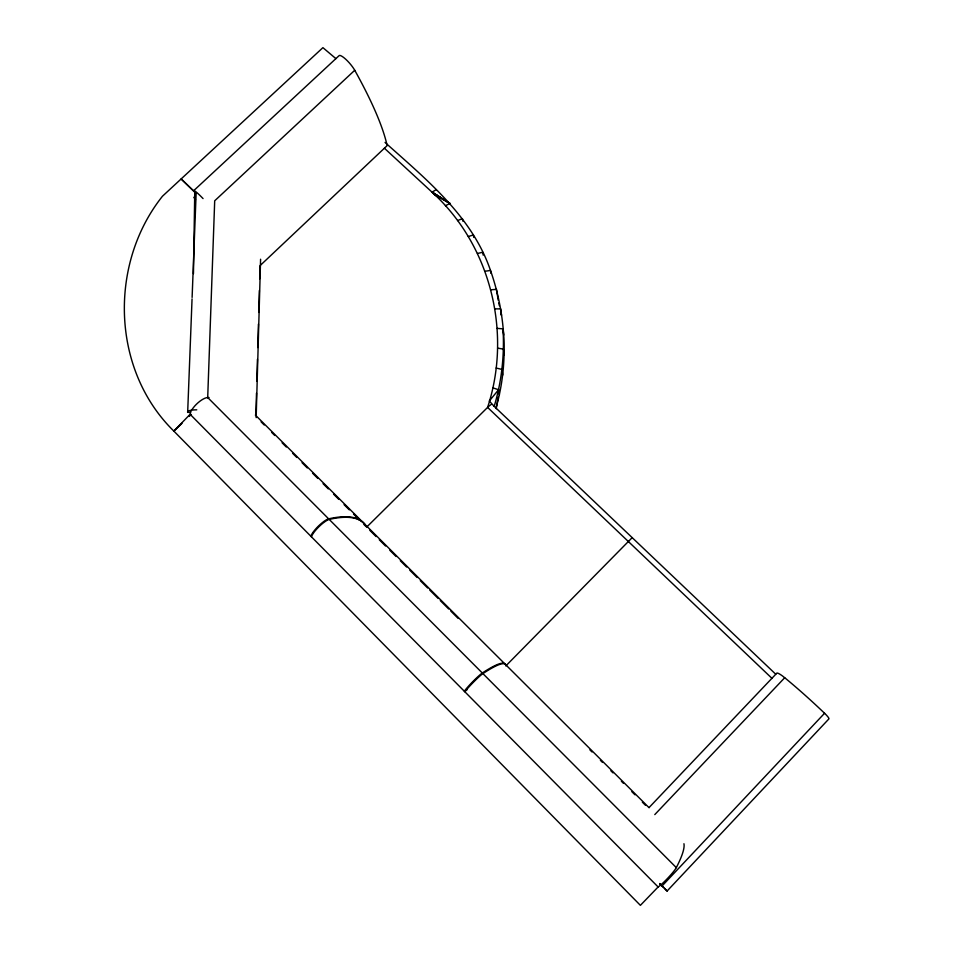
<?xml version="1.0" encoding="UTF-8"?>
<svg xmlns="http://www.w3.org/2000/svg" width="953" height="953" viewBox="0 0 953 953"><rect width="100%" height="100%" fill="white"/><g stroke="black" fill="none" stroke-linecap="round" stroke-linejoin="round"><path stroke-width="1.43" d="M193.459 273.63L194.746 192.077L181.141 178.938L196.056 193.34M255.892 415.151L256.5 393.112M256.833 381.355L257.441 359.317M257.775 347.559L258.43 324.127M258.751 312.429L259.359 290.486M259.692 278.788L260.062 265.625L387.144 145.63A334.634 63.72 50.2 0 0 354.742 70.272A12.913 2.99 49.1 0 0 345.677 59.193A12.913 2.99 49.1 0 0 338.911 55.822L193.709 190.671A13.116 1.298 46.8 0 1 203.049 198.581M256.166 417.628L260.586 259.228M207.694 397.735L214.699 200.797L354.742 70.272M190.457 412.244L187.67 412.387L192.053 298.885M192.113 297.407L196.151 192.887M496.013 407.86C508.973 363.022 505.852 314.287 490.497 270.449C472.033 216.295 426.074 179.259 385.036 142.426M366.643 527.14L487.591 407.407C512.19 332.704 490.628 245.028 431.947 192.089L449.959 203.454L445.432 205.729M775.742 674.212L494.19 406.347C501.754 381.295 504.542 354.957 503.017 328.868L497.18 328.368M496.251 408.658L498.181 397.091M492.796 387.835L498.586 389.729L489.294 401.022L494.19 406.347M663.776 887.612L659.667 883.514A107.248 0.608 45.3 0 0 662.049 886.004L667.088 891.043L828.824 718.991A7.934 1.191 42.6 0 0 824.559 713.261A105.259 14.914 42.8 0 0 784.712 677.726L782.246 675.784A16.499 2.49 42.9 0 0 776.552 673.437L649.41 807.191M662.049 886.004L824.559 713.261M654.782 814.601L784.712 677.726M683.932 843.727A396.603 38.251 -48 0 1 676.32 867.635A14.331 1.596 -46.8 0 1 667.922 877.999A14.331 1.596 -46.8 0 1 658.118 886.969L640.392 905.35L173.851 431.09C111.287 369.883 108.63 263.814 162.463 196.235L322.912 47.65L335.885 58.621M505.793 665.944L632.184 537.635M182.035 423.287L173.851 431.09L190.112 414.293A13.116 4.682 -43.5 0 1 191.088 411.243M189.194 416.449L191.243 414.507L190.112 414.293L658.118 886.969M436.248 189.599L432.043 192.172L384.393 148.227M466.922 689.924L464.337 691.247A13.818 1.144 -45.5 0 1 472.819 681.609A13.818 1.144 -45.5 0 1 482.301 672.997A381.129 27.53 -44.5 0 1 505.316 664.622M457.571 220.584L462.396 218.642L462.824 221.167M468.28 236.535L473.367 234.95L473.748 237.404M477.453 253.474L482.754 252.259L483.159 255.118M484.994 271.26L490.497 270.449L490.855 273.225M490.843 289.772L496.489 289.378L498.205 300.195M192.113 409.456A13.116 4.682 -43.5 0 1 207.706 397.52L209.041 397.532M494.917 308.855L500.682 308.903L501.457 315.336L500.861 312.584M497.597 348.143L503.458 349.108L504.197 355.004M496.132 368.013L501.981 369.442L502.743 375.077M667.088 891.043L665.039 888.899M434.854 195.031L449.959 203.454L432.054 192.161L441.727 198.26M436.403 195.353L432.054 192.161L433.841 193.828M772.049 678.429L487.591 407.407A7.838 1.656 -46.4 0 1 490.986 404.632M255.356 415.055L363.153 522.566M363.677 523.09L504.816 663.848M505.376 664.396L649.148 807.787M261.098 421.857L264.243 425.002M271.605 432.328L274.75 435.473M282.1 442.811L286.305 447.005M292.607 453.283L296.812 457.476M302.053 462.717L307.307 467.959M312.56 473.188L317.814 478.43M323.067 483.671L328.32 488.913M333.562 494.142L338.815 499.384M344.069 504.625L349.322 509.867M353.527 514.048L359.829 520.338M364.022 524.531L366.131 526.628A369.955 76.514 -41.8 0 0 328.642 518.849L207.706 397.52M369.8 530.285L376.113 536.587M379.27 539.732L385.584 546.033M389.789 550.226L396.103 556.528M400.308 560.721L406.621 567.023M409.778 570.168L417.14 577.518M420.297 580.663L427.671 588.013M429.767 590.11L438.189 598.508M440.286 600.604L448.708 609.003M450.817 611.099L458.179 618.449M589.919 749.868L592.016 751.965M600.402 760.327L602.499 762.412M610.885 770.786L612.982 772.871M621.368 781.234L623.465 783.33M631.851 791.693L634.996 794.826M642.334 802.152L645.479 805.285M311.452 536.837A13.425 3.169 -44.4 0 1 318.945 526.723A13.425 3.169 -44.4 0 1 329.214 519.421L482.301 672.997M464.933 691.854A13.818 1.132 -45.5 0 1 473.427 682.217A13.818 1.132 -45.5 0 1 482.897 673.604L676.32 867.635M659.964 883.8L661.608 885.468M193.828 197.295L195.52 199.737M498.788 302.947L499.384 305.699M498.586 389.729L499.396 395.09M503.017 328.868L503.756 335.039M482.897 673.604A381.176 27.327 -44.6 0 1 505.864 665.17M187.67 412.387A10.781 2.621 2.6 0 1 196.759 409.826M329.214 519.421A369.99 76.335 -41.8 0 1 365.309 524.984M310.881 536.265A13.425 3.169 -44.4 0 1 318.373 526.151A13.425 3.169 -44.4 0 1 328.642 518.849"/></g></svg>
